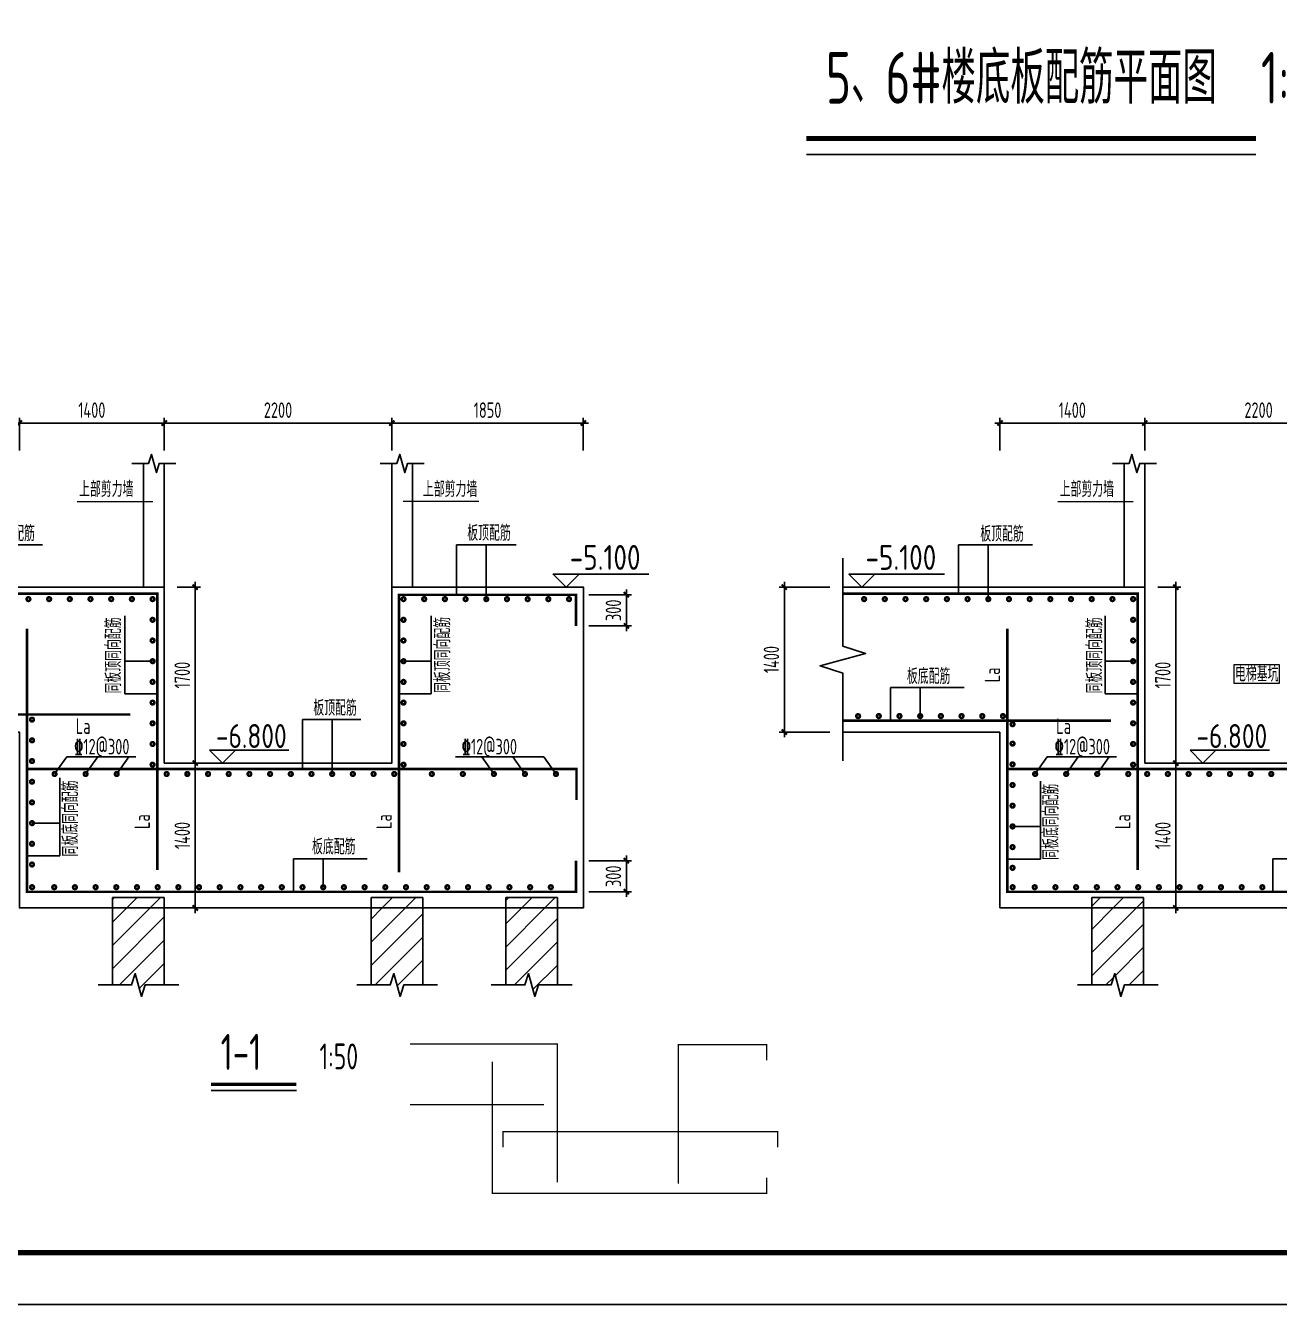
# Model space of a CAD drawing. Extents: x 627893 to 789462, y -407363 to 145317.
# Drawn here: x 666869 to 691106, y -172301 to -147586 of the extents above; entities that cross this region are included whole.
import ezdxf
from ezdxf.enums import TextEntityAlignment as Align

# ---------------------------------------------------------------- set-up
doc = ezdxf.new("R2010")
doc.units = 0
doc.header["$LTSCALE"] = 100
doc.layers.get('0').update_dxf_attribs({"linetype": 'CONTINUOUS'})
doc.layers.get('Defpoints').update_dxf_attribs({"linetype": 'CONTINUOUS'})
for name, color, linetype in [('1', 3, 'CONTINUOUS'), ('1508', 2, 'CONTINUOUS'), ('DIM', 3, 'CONTINUOUS'), ('HATCH', 254, 'CONTINUOUS'), ('TEXT', 2, 'CONTINUOUS'), ('THICK', 6, 'CONTINUOUS'), ('THIN', 7, 'CONTINUOUS'), ('tk', 7, 'CONTINUOUS'), ('基础梁', 7, 'CONTINUOUS')]:
    doc.layers.add(name, color=color, linetype=linetype)
doc.layers.add('REIN', color=6, linetype='CONTINUOUS', lineweight=18)
doc.styles.get("Standard").update_dxf_attribs({"font": 'tssdeng.shx', "width": 0.7, "bigfont": 'tssdchn.shx'})
doc.styles.add('TSSD_Dimension', font='Tssdeng.shx', dxfattribs={"width": 0.7, "bigfont": 'tssdchn.shx'})
doc.styles.add('TSSD_Label', font='Tssdeng.shx', dxfattribs={"width": 0.7, "bigfont": 'hztxt.shx'})
doc.styles.add('tssd_rein', font='tssdeng.shx', dxfattribs={"width": 0.7, "bigfont": 'hztxt.shx'})
doc.dimstyles.new('TSSD_50_100', dxfattribs={"dimtxt": 300, "dimasz": 100, "dimexe": 100, "dimexo": 250, "dimgap": 100, "dimtad": 1, "dimdec": 0, "dimlfac": 0.5, "dimzin": 0, "dimdsep": 46, "dimtxsty": 'TSSD_Dimension', "dimblk": 'ARCHTICK', "dimcen": 0, "dimdle": 100, "dimclrt": 7, "dimadec": 0, "dimazin": 0, "dimtfac": 1, "dimtdec": 0, "dimtix": 1, "dimtmove": 2, "dimatfit": 3, "dimfxl": 1, "dimtolj": 1, "dimtzin": 0, "dimarcsym": 0})
pattern_1 = [(45, (502445.22, 82072.7), (-224.5064, 224.5064), [])]
pattern_2 = [(45, (373272.56, -107927.6), (-224.5064, 224.5064), [])]

# ---------------------------------------------------------------- blocks, each defined once
blk = doc.blocks.new('_ArchTick')
at = {"color": 0, "linetype": 'ByBlock', "const_width": 0.4}
blk.add_lwpolyline([(-0.5, -0.5), (0.5, 0.5)], dxfattribs=at)
blk = doc.blocks.new('*D504')
at = {"layer": 'Defpoints', "color": 0}
for p in [(677510, -158587), (677510, -159187), (678482, -159187)]:
    blk.add_point(p, dxfattribs=at)
at = {"layer": 'DIM', "color": 0, "lineweight": -2}
for p, q in [((677760, -158587), (678582, -158587)), ((678482, -158587), (678482, -158487)), ((678482, -158587), (678482, -159187)), ((677760, -159187), (678582, -159187)), ((678482, -159187), (678482, -159287))]:
    blk.add_line(p, q, dxfattribs=at)
at = {"layer": 'DIM', "color": 0, "lineweight": -2, "xscale": 100, "yscale": 100, "zscale": 100}
for p, rotation in [((678482, -158587), 270), ((678482, -159187), 90)]:
    blk.add_blockref('_ArchTick', p, dxfattribs=dict(at, rotation=rotation))
at = {"layer": 'DIM', "color": 7, "insert": (678232, -158887), "char_height": 300, "attachment_point": 5, "rotation": 90, "style": 'TSSD_Dimension'}
blk.add_mtext('\\A1;300', dxfattribs=at)
blk = doc.blocks.new('*D505')
at = {"layer": 'Defpoints', "color": 0}
for p in [(677510, -163727), (677510, -164327), (678482, -164327)]:
    blk.add_point(p, dxfattribs=at)
at = {"layer": 'DIM', "color": 0, "lineweight": -2}
for p, q in [((677760, -163727), (678582, -163727)), ((678482, -163727), (678482, -163627)), ((678482, -163727), (678482, -164327)), ((677760, -164327), (678582, -164327)), ((678482, -164327), (678482, -164427))]:
    blk.add_line(p, q, dxfattribs=at)
at = {"layer": 'DIM', "color": 0, "lineweight": -2, "xscale": 100, "yscale": 100, "zscale": 100}
for p, rotation in [((678482, -163727), 270), ((678482, -164327), 90)]:
    blk.add_blockref('_ArchTick', p, dxfattribs=dict(at, rotation=rotation))
at = {"layer": 'DIM', "color": 7, "insert": (678232, -164027), "char_height": 300, "attachment_point": 5, "rotation": 90, "style": 'TSSD_Dimension'}
blk.add_mtext('\\A1;300', dxfattribs=at)
blk = doc.blocks.new('*D507')
at = {"layer": 'Defpoints', "color": 0}
for p in [(669549, -158439), (669549, -161839), (670148, -161839)]:
    blk.add_point(p, dxfattribs=at)
at = {"layer": 'DIM', "color": 0, "lineweight": -2}
for p, q in [((670148, -158339), (670148, -161939)), ((669799, -158439), (670248, -158439)), ((669799, -161839), (670248, -161839))]:
    blk.add_line(p, q, dxfattribs=at)
at = {"layer": 'DIM', "color": 0, "lineweight": -2, "xscale": 100, "yscale": 100, "zscale": 100}
for p, rotation in [((670148, -158439), 90), ((670148, -161839), 270)]:
    blk.add_blockref('_ArchTick', p, dxfattribs=dict(at, rotation=rotation))
at = {"layer": 'DIM', "color": 7, "insert": (669898, -160139), "char_height": 300, "attachment_point": 5, "rotation": 90, "style": 'TSSD_Dimension'}
blk.add_mtext('\\A1;1700', dxfattribs=at)
blk = doc.blocks.new('*D508')
at = {"layer": 'Defpoints', "color": 0}
for p in [(669799, -161839), (669799, -164639), (670148, -164639)]:
    blk.add_point(p, dxfattribs=at)
at = {"layer": 'DIM', "color": 0, "lineweight": -2}
for p, q in [((670049, -161839), (670248, -161839)), ((670148, -161739), (670148, -164739)), ((670049, -164639), (670248, -164639))]:
    blk.add_line(p, q, dxfattribs=at)
at = {"layer": 'DIM', "color": 0, "lineweight": -2, "xscale": 100, "yscale": 100, "zscale": 100}
for p, rotation in [((670148, -161839), 90), ((670148, -164639), 270)]:
    blk.add_blockref('_ArchTick', p, dxfattribs=dict(at, rotation=rotation))
at = {"layer": 'DIM', "color": 7, "insert": (669898, -163239), "char_height": 300, "attachment_point": 5, "rotation": 90, "style": 'TSSD_Dimension'}
blk.add_mtext('\\A1;1400', dxfattribs=at)
blk = doc.blocks.new('*D509')
at = {"layer": 'Defpoints', "color": 0}
for p in [(669549, -155268), (666749, -156049), (669549, -156049)]:
    blk.add_point(p, dxfattribs=at)
at = {"layer": 'DIM', "color": 0, "lineweight": -2}
for p, q in [((666749, -155799), (666749, -155168)), ((669549, -155799), (669549, -155168)), ((666649, -155268), (669649, -155268))]:
    blk.add_line(p, q, dxfattribs=at)
at = {"layer": 'DIM', "color": 0, "lineweight": -2, "xscale": 100, "yscale": 100, "zscale": 100, "rotation": 180}
blk.add_blockref('_ArchTick', (666749, -155268), dxfattribs=at)
at = {"layer": 'DIM', "color": 0, "lineweight": -2, "xscale": 100, "yscale": 100, "zscale": 100}
blk.add_blockref('_ArchTick', (669549, -155268), dxfattribs=at)
at = {"layer": 'DIM', "color": 7, "insert": (668149, -155018), "char_height": 300, "attachment_point": 5, "style": 'TSSD_Dimension'}
blk.add_mtext('\\A1;1400', dxfattribs=at)
blk = doc.blocks.new('*D510')
at = {"layer": 'Defpoints', "color": 0}
for p in [(673949, -155268), (669549, -156049), (673949, -156049)]:
    blk.add_point(p, dxfattribs=at)
at = {"layer": 'DIM', "color": 0, "lineweight": -2}
for p, q in [((669549, -155799), (669549, -155168)), ((673949, -155799), (673949, -155168)), ((669449, -155268), (674049, -155268))]:
    blk.add_line(p, q, dxfattribs=at)
at = {"layer": 'DIM', "color": 0, "lineweight": -2, "xscale": 100, "yscale": 100, "zscale": 100, "rotation": 180}
blk.add_blockref('_ArchTick', (669549, -155268), dxfattribs=at)
at = {"layer": 'DIM', "color": 0, "lineweight": -2, "xscale": 100, "yscale": 100, "zscale": 100}
blk.add_blockref('_ArchTick', (673949, -155268), dxfattribs=at)
at = {"layer": 'DIM', "color": 7, "insert": (671749, -155018), "char_height": 300, "attachment_point": 5, "style": 'TSSD_Dimension'}
blk.add_mtext('\\A1;2200', dxfattribs=at)
blk = doc.blocks.new('*D511')
at = {"layer": 'Defpoints', "color": 0}
for p in [(677650, -155268), (673949, -156049), (677650, -156049)]:
    blk.add_point(p, dxfattribs=at)
at = {"layer": 'DIM', "color": 0, "lineweight": -2}
for p, q in [((673949, -155799), (673949, -155168)), ((677650, -155799), (677650, -155168)), ((673849, -155268), (677750, -155268))]:
    blk.add_line(p, q, dxfattribs=at)
at = {"layer": 'DIM', "color": 0, "lineweight": -2, "xscale": 100, "yscale": 100, "zscale": 100, "rotation": 180}
blk.add_blockref('_ArchTick', (673949, -155268), dxfattribs=at)
at = {"layer": 'DIM', "color": 0, "lineweight": -2, "xscale": 100, "yscale": 100, "zscale": 100}
blk.add_blockref('_ArchTick', (677650, -155268), dxfattribs=at)
at = {"layer": 'DIM', "color": 7, "insert": (675799, -155018), "char_height": 300, "attachment_point": 5, "style": 'TSSD_Dimension'}
blk.add_mtext('\\A1;1850', dxfattribs=at)
blk = doc.blocks.new('*D513')
at = {"layer": 'Defpoints', "color": 0}
for p in [(682667, -158439), (681536, -161239), (682667, -161239)]:
    blk.add_point(p, dxfattribs=at)
at = {"layer": 'DIM', "color": 0, "lineweight": -2}
for p, q in [((681536, -158339), (681536, -161339)), ((682417, -158439), (681436, -158439)), ((682417, -161239), (681436, -161239))]:
    blk.add_line(p, q, dxfattribs=at)
at = {"layer": 'DIM', "color": 0, "lineweight": -2, "xscale": 100, "yscale": 100, "zscale": 100}
for p, rotation in [((681536, -158439), 90), ((681536, -161239), 270)]:
    blk.add_blockref('_ArchTick', p, dxfattribs=dict(at, rotation=rotation))
at = {"layer": 'DIM', "color": 7, "insert": (681286, -159839), "char_height": 300, "attachment_point": 5, "rotation": 90, "style": 'TSSD_Dimension'}
blk.add_mtext('\\A1;1400', dxfattribs=at)
blk = doc.blocks.new('*D514')
at = {"layer": 'Defpoints', "color": 0}
for p in [(688503, -158439), (688503, -161839), (689103, -161839)]:
    blk.add_point(p, dxfattribs=at)
at = {"layer": 'DIM', "color": 0, "lineweight": -2}
for p, q in [((689103, -158339), (689103, -161939)), ((688753, -158439), (689203, -158439)), ((688753, -161839), (689203, -161839))]:
    blk.add_line(p, q, dxfattribs=at)
at = {"layer": 'DIM', "color": 0, "lineweight": -2, "xscale": 100, "yscale": 100, "zscale": 100}
for p, rotation in [((689103, -158439), 90), ((689103, -161839), 270)]:
    blk.add_blockref('_ArchTick', p, dxfattribs=dict(at, rotation=rotation))
at = {"layer": 'DIM', "color": 7, "insert": (688853, -160139), "char_height": 300, "attachment_point": 5, "rotation": 90, "style": 'TSSD_Dimension'}
blk.add_mtext('\\A1;1700', dxfattribs=at)
blk = doc.blocks.new('*D516')
at = {"layer": 'Defpoints', "color": 0}
for p in [(688753, -161839), (688753, -164639), (689103, -164639)]:
    blk.add_point(p, dxfattribs=at)
at = {"layer": 'DIM', "color": 0, "lineweight": -2}
for p, q in [((689003, -161839), (689203, -161839)), ((689103, -161739), (689103, -164739)), ((689003, -164639), (689203, -164639))]:
    blk.add_line(p, q, dxfattribs=at)
at = {"layer": 'DIM', "color": 0, "lineweight": -2, "xscale": 100, "yscale": 100, "zscale": 100}
for p, rotation in [((689103, -161839), 90), ((689103, -164639), 270)]:
    blk.add_blockref('_ArchTick', p, dxfattribs=dict(at, rotation=rotation))
at = {"layer": 'DIM', "color": 7, "insert": (688853, -163239), "char_height": 300, "attachment_point": 5, "rotation": 90, "style": 'TSSD_Dimension'}
blk.add_mtext('\\A1;1400', dxfattribs=at)
blk = doc.blocks.new('*D519')
at = {"layer": 'Defpoints', "color": 0}
for p in [(688503, -155268), (685704, -156049), (688503, -156049)]:
    blk.add_point(p, dxfattribs=at)
at = {"layer": 'DIM', "color": 0, "lineweight": -2}
for p, q in [((685704, -155799), (685704, -155168)), ((688503, -155799), (688503, -155168)), ((685604, -155268), (688603, -155268))]:
    blk.add_line(p, q, dxfattribs=at)
at = {"layer": 'DIM', "color": 0, "lineweight": -2, "xscale": 100, "yscale": 100, "zscale": 100, "rotation": 180}
blk.add_blockref('_ArchTick', (685704, -155268), dxfattribs=at)
at = {"layer": 'DIM', "color": 0, "lineweight": -2, "xscale": 100, "yscale": 100, "zscale": 100}
blk.add_blockref('_ArchTick', (688503, -155268), dxfattribs=at)
at = {"layer": 'DIM', "color": 7, "insert": (687103, -155018), "char_height": 300, "attachment_point": 5, "style": 'TSSD_Dimension'}
blk.add_mtext('\\A1;1400', dxfattribs=at)
blk = doc.blocks.new('*D520')
at = {"layer": 'Defpoints', "color": 0}
for p in [(692903, -155268), (688503, -156049), (692903, -156049)]:
    blk.add_point(p, dxfattribs=at)
at = {"layer": 'DIM', "color": 0, "lineweight": -2}
for p, q in [((688503, -155799), (688503, -155168)), ((692903, -155799), (692903, -155168)), ((688403, -155268), (693003, -155268))]:
    blk.add_line(p, q, dxfattribs=at)
at = {"layer": 'DIM', "color": 0, "lineweight": -2, "xscale": 100, "yscale": 100, "zscale": 100, "rotation": 180}
blk.add_blockref('_ArchTick', (688503, -155268), dxfattribs=at)
at = {"layer": 'DIM', "color": 0, "lineweight": -2, "xscale": 100, "yscale": 100, "zscale": 100}
blk.add_blockref('_ArchTick', (692903, -155268), dxfattribs=at)
at = {"layer": 'DIM', "color": 7, "insert": (690703, -155018), "char_height": 300, "attachment_point": 5, "style": 'TSSD_Dimension'}
blk.add_mtext('\\A1;2200', dxfattribs=at)

msp = doc.modelspace()

# ---------------------------------------------------------------- hatches: boundary and pattern name
at = {"layer": 'HATCH'}
h = msp.add_hatch(dxfattribs=at)
h.set_pattern_fill('ANSI31', color=256, scale=100, style=0)
h.set_pattern_definition(pattern_1)
h.paths.add_polyline_path([(668549.2, -164638.7), (669549.2, -164638.7), (669549.2, -164438.7), (668549.2, -164438.7)])
h = msp.add_hatch(dxfattribs=at)
h.set_pattern_fill('ANSI31', color=256, scale=100, style=0)
h.set_pattern_definition(pattern_1)
h.paths.add_polyline_path([(673549.7, -164638.7), (674549.7, -164638.7), (674549.7, -164438.7), (673549.7, -164438.7)])
h = msp.add_hatch(dxfattribs=at)
h.set_pattern_fill('ANSI31', color=256, scale=100, style=0)
h.set_pattern_definition(pattern_1)
h.paths.add_polyline_path([(676151.7, -164638.7), (677151.7, -164638.7), (677151.7, -164438.7), (676151.7, -164438.7)])
h = msp.add_hatch(dxfattribs=at)
h.set_pattern_fill('ANSI31', color=256, scale=100, style=0)
h.set_pattern_definition(pattern_2)
h.paths.add_polyline_path([(687481.5, -164638.7), (688481.5, -164638.7), (688481.5, -164439.7), (687481.5, -164439.7)])
h = msp.add_hatch(dxfattribs=at)
h.set_pattern_fill('ANSI31', color=256, scale=100, style=0)
h.set_pattern_definition(pattern_1)
h.paths.add_polyline_path([(669549.2, -164638.7), (668549.2, -164638.7), (668549.2, -166127.1), (668919.2, -166127.1), (668989.2, -165907.1), (669109.2, -166347.1), (669179.2, -166127.1), (669549.2, -166127.1)])
h = msp.add_hatch(dxfattribs=at)
h.set_pattern_fill('ANSI31', color=256, scale=100, style=0)
h.set_pattern_definition(pattern_1)
h.paths.add_polyline_path([(674549.7, -164638.7), (673549.7, -164638.7), (673549.7, -166127.1), (673919.7, -166127.1), (673989.7, -165907.1), (674109.7, -166347.1), (674179.7, -166127.1), (674549.7, -166127.1)])
h = msp.add_hatch(dxfattribs=at)
h.set_pattern_fill('ANSI31', color=256, scale=100, style=0)
h.set_pattern_definition(pattern_1)
h.paths.add_polyline_path([(677151.7, -164638.7), (676151.7, -164638.7), (676151.7, -166127.1), (676521.7, -166127.1), (676591.7, -165907.1), (676711.7, -166347.1), (676781.7, -166127.1), (677151.7, -166127.1)])
h = msp.add_hatch(dxfattribs=at)
h.set_pattern_fill('ANSI31', color=256, scale=100, style=0)
h.set_pattern_definition(pattern_2)
h.paths.add_polyline_path([(687481.5, -164638.7), (687481.5, -166127.1), (687851.5, -166127.1), (687921.5, -165907.1), (688041.5, -166347.1), (688111.5, -166127.1), (688481.5, -166127.1), (688481.5, -164638.7)])

# ---------------------------------------------------------------- linework, layer by layer
msp.add_line((670455.2, -168165.2, 0), (672105.1, -168165.2, 0))
at = {"const_width": 65, "elevation": 0}
msp.add_lwpolyline([(670455.2, -168045.2), (672105.1, -168045.2)], dxfattribs=at)
at = {"layer": '1', "const_width": 70, "elevation": 0}
for points in [[(666949, -158670.3, -1), (666899, -158670.3, -1)], [(667349, -158670.3, -1), (667299, -158670.3, -1)], [(667749, -158670.3, -1), (667699, -158670.3, -1)], [(668149, -158670.3, -1), (668099, -158670.3, -1)], [(668549, -158670.3, -1), (668499, -158670.3, -1)], [(668949, -158670.3, -1), (668899, -158670.3, -1)], [(669349, -158670.3, -1), (669299, -158670.3, -1)], [(674149.4, -158670.3, 1), (674199.4, -158670.3, 1)], [(674549.4, -158670.3, 1), (674599.4, -158670.3, 1)], [(674949.4, -158670.3, 1), (674999.4, -158670.3, 1)], [(675349.4, -158670.3, 1), (675399.4, -158670.3, 1)], [(675749.4, -158670.3, 1), (675799.4, -158670.3, 1)], [(676149.4, -158670.3, 1), (676199.4, -158670.3, 1)], [(676549.4, -158670.3, 1), (676599.4, -158670.3, 1)], [(676949.4, -158670.3, 1), (676999.4, -158670.3, 1)], [(677349.4, -158670.3, 1), (677399.4, -158670.3, 1)], [(683103.2, -158670.3, -1), (683053.2, -158670.3, -1)], [(683503.2, -158670.3, -1), (683453.2, -158670.3, -1)], [(683903.2, -158670.3, -1), (683853.2, -158670.3, -1)], [(684303.2, -158670.3, -1), (684253.2, -158670.3, -1)], [(684703.2, -158670.3, -1), (684653.2, -158670.3, -1)], [(685103.2, -158670.3, -1), (685053.2, -158670.3, -1)], [(685503.2, -158670.3, -1), (685453.2, -158670.3, -1)], [(685903.2, -158670.3, -1), (685853.2, -158670.3, -1)], [(686303.2, -158670.3, -1), (686253.2, -158670.3, -1)], [(686703.2, -158670.3, -1), (686653.2, -158670.3, -1)], [(687103.2, -158670.3, -1), (687053.2, -158670.3, -1)], [(687503.2, -158670.3, -1), (687453.2, -158670.3, -1)], [(687903.2, -158670.3, -1), (687853.2, -158670.3, -1)], [(688303.2, -158670.3, -1), (688253.2, -158670.3, -1)], [(669349, -159070.3, -1), (669299, -159070.3, -1)], [(674149.4, -159070.3, 1), (674199.4, -159070.3, 1)], [(688303.2, -159070.3, -1), (688253.2, -159070.3, -1)], [(669349, -159470.3, -1), (669299, -159470.3, -1)], [(674149.4, -159470.3, 1), (674199.4, -159470.3, 1)], [(688303.2, -159470.3, -1), (688253.2, -159470.3, -1)], [(669349, -159870.3, -1), (669299, -159870.3, -1)], [(674149.4, -159870.3, 1), (674199.4, -159870.3, 1)], [(688303.2, -159870.3, -1), (688253.2, -159870.3, -1)], [(669349, -160270.3, -1), (669299, -160270.3, -1)], [(674149.4, -160270.3, 1), (674199.4, -160270.3, 1)], [(688303.2, -160270.3, -1), (688253.2, -160270.3, -1)], [(669349, -160670.3, -1), (669299, -160670.3, -1)], [(674149.4, -160670.3, 1), (674199.4, -160670.3, 1)], [(688303.2, -160670.3, -1), (688253.2, -160670.3, -1)], [(682962, -160905.9, 1), (682962, -160955.9, 1)], [(683362, -160905.9, 1), (683362, -160955.9, 1)], [(683762, -160905.9, 1), (683762, -160955.9, 1)], [(684162, -160905.9, 1), (684162, -160955.9, 1)], [(684562, -160905.9, 1), (684562, -160955.9, 1)], [(684962, -160905.9, 1), (684962, -160955.9, 1)], [(685362, -160905.9, 1), (685362, -160955.9, 1)], [(685762, -160905.9, 1), (685762, -160955.9, 1)], [(667018.2, -160999.4, -1), (666968.2, -160999.4, -1)], [(669349, -161070.3, -1), (669299, -161070.3, -1)], [(674149.4, -161070.3, 1), (674199.4, -161070.3, 1)], [(685972.4, -161087.8, -1), (685922.4, -161087.8, -1)], [(688303.2, -161070.3, -1), (688253.2, -161070.3, -1)], [(667018.2, -161399.4, -1), (666968.2, -161399.4, -1)], [(669349, -161470.3, -1), (669299, -161470.3, -1)], [(674149.4, -161470.3, 1), (674199.4, -161470.3, 1)], [(685972.4, -161463.3, -1), (685922.4, -161463.3, -1)], [(688303.2, -161470.3, -1), (688253.2, -161470.3, -1)], [(667018.2, -161799.4, -1), (666968.2, -161799.4, -1)], [(669349, -161870.3, -1), (669299, -161870.3, -1)], [(674149.4, -161870.3, 1), (674199.4, -161870.3, 1)], [(685972.4, -161863.3, -1), (685922.4, -161863.3, -1)], [(688303.2, -161870.3, -1), (688253.2, -161870.3, -1)], [(667429.9, -162025.1, 1), (667429.9, -162075.1, 1)], [(668029.9, -162025.1, 1), (668029.9, -162075.1, 1)], [(668629.9, -162025.1, 1), (668629.9, -162075.1, 1)], [(669595.5, -162025.1, 1), (669595.5, -162075.1, 1)], [(669995.5, -162025.1, 1), (669995.5, -162075.1, 1)], [(670395.5, -162025.1, 1), (670395.5, -162075.1, 1)], [(670795.5, -162025.1, 1), (670795.5, -162075.1, 1)], [(671195.5, -162025.1, 1), (671195.5, -162075.1, 1)], [(671595.5, -162025.1, 1), (671595.5, -162075.1, 1)], [(671995.5, -162025.1, 1), (671995.5, -162075.1, 1)], [(672395.5, -162025.1, 1), (672395.5, -162075.1, 1)], [(672795.5, -162025.1, 1), (672795.5, -162075.1, 1)], [(673195.5, -162025.1, 1), (673195.5, -162075.1, 1)], [(673595.5, -162025.1, 1), (673595.5, -162075.1, 1)], [(673995.5, -162025.1, 1), (673995.5, -162075.1, 1)], [(674721.8, -162025.1, 1), (674721.8, -162075.1, 1)], [(675321.8, -162025.1, 1), (675321.8, -162075.1, 1)], [(675921.8, -162025.1, 1), (675921.8, -162075.1, 1)], [(676521.8, -162025.1, 1), (676521.8, -162075.1, 1)], [(677121.8, -162025.1, 1), (677121.8, -162075.1, 1)], [(686384.2, -162025.1, 1), (686384.2, -162075.1, 1)], [(686984.2, -162025.1, 1), (686984.2, -162075.1, 1)], [(687584.2, -162025.1, 1), (687584.2, -162075.1, 1)], [(688184.2, -162025.1, 1), (688184.2, -162075.1, 1)], [(688549.6, -162025.1, 1), (688549.6, -162075.1, 1)], [(688949.6, -162025.1, 1), (688949.6, -162075.1, 1)], [(689349.6, -162025.1, 1), (689349.6, -162075.1, 1)], [(689749.6, -162025.1, 1), (689749.6, -162075.1, 1)], [(690149.6, -162025.1, 1), (690149.6, -162075.1, 1)], [(690549.6, -162025.1, 1), (690549.6, -162075.1, 1)], [(690949.6, -162025.1, 1), (690949.6, -162075.1, 1)], [(667018.2, -162199.4, -1), (666968.2, -162199.4, -1)], [(685972.4, -162263.3, -1), (685922.4, -162263.3, -1)], [(667018.2, -162599.4, -1), (666968.2, -162599.4, -1)], [(685972.4, -162663.3, -1), (685922.4, -162663.3, -1)], [(667018.2, -162999.4, -1), (666968.2, -162999.4, -1)], [(685972.4, -163063.3, -1), (685922.4, -163063.3, -1)], [(667018.2, -163399.4, -1), (666968.2, -163399.4, -1)], [(685972.4, -163463.3, -1), (685922.4, -163463.3, -1)], [(667018.2, -163799.4, -1), (666968.2, -163799.4, -1)], [(685972.4, -163863.3, -1), (685922.4, -163863.3, -1)], [(666994.8, -164212.9, 1), (666994.8, -164262.9, 1)], [(667422.2, -164212.9, 1), (667422.2, -164262.9, 1)], [(667822.2, -164212.9, 1), (667822.2, -164262.9, 1)], [(668222.2, -164212.9, 1), (668222.2, -164262.9, 1)], [(668622.2, -164212.9, 1), (668622.2, -164262.9, 1)], [(669022.2, -164212.9, 1), (669022.2, -164262.9, 1)], [(669422.2, -164212.9, 1), (669422.2, -164262.9, 1)], [(669822.2, -164212.9, 1), (669822.2, -164262.9, 1)], [(670222.2, -164212.9, 1), (670222.2, -164262.9, 1)], [(670622.2, -164212.9, 1), (670622.2, -164262.9, 1)], [(671022.2, -164212.9, 1), (671022.2, -164262.9, 1)], [(671422.2, -164212.9, 1), (671422.2, -164262.9, 1)], [(671822.2, -164212.9, 1), (671822.2, -164262.9, 1)], [(672222.2, -164212.9, 1), (672222.2, -164262.9, 1)], [(672622.2, -164212.9, 1), (672622.2, -164262.9, 1)], [(673022.2, -164212.9, 1), (673022.2, -164262.9, 1)], [(673422.2, -164212.9, 1), (673422.2, -164262.9, 1)], [(673822.2, -164212.9, 1), (673822.2, -164262.9, 1)], [(674222.2, -164212.9, 1), (674222.2, -164262.9, 1)], [(674622.2, -164212.9, 1), (674622.2, -164262.9, 1)], [(675022.2, -164212.9, 1), (675022.2, -164262.9, 1)], [(675422.2, -164212.9, 1), (675422.2, -164262.9, 1)], [(675822.2, -164212.9, 1), (675822.2, -164262.9, 1)], [(676222.2, -164212.9, 1), (676222.2, -164262.9, 1)], [(676622.2, -164212.9, 1), (676622.2, -164262.9, 1)], [(677022.2, -164212.9, 1), (677022.2, -164262.9, 1)], [(685949, -164212.9, 1), (685949, -164262.9, 1)], [(686376.4, -164212.9, 1), (686376.4, -164262.9, 1)], [(686776.4, -164212.9, 1), (686776.4, -164262.9, 1)], [(687176.4, -164212.9, 1), (687176.4, -164262.9, 1)], [(687576.4, -164212.9, 1), (687576.4, -164262.9, 1)], [(687976.4, -164212.9, 1), (687976.4, -164262.9, 1)], [(688376.4, -164212.9, 1), (688376.4, -164262.9, 1)], [(688776.4, -164212.9, 1), (688776.4, -164262.9, 1)], [(689176.4, -164212.9, 1), (689176.4, -164262.9, 1)], [(689576.4, -164212.9, 1), (689576.4, -164262.9, 1)], [(689976.4, -164212.9, 1), (689976.4, -164262.9, 1)], [(690376.4, -164212.9, 1), (690376.4, -164262.9, 1)], [(690776.4, -164212.9, 1), (690776.4, -164262.9, 1)]]:
    msp.add_lwpolyline(points, format="xyb", close=True, dxfattribs=at)
at = {"layer": '1508', "color": 7}
for p, q in [((669149.2, -156048.8, 0), (669149.2, -158438.7, 0)), ((669549.2, -156048.8, 0), (669549.2, -158438.7, 0)), ((673949.2, -156048.8, 0), (673949.2, -158438.7, 0)), ((674349.2, -156048.8, 0), (674349.2, -158438.7, 0)), ((688103.4, -156048.8, 0), (688103.4, -158438.7, 0)), ((688503.4, -156048.8), (688503.4, -158438.7, 0)), ((682666.7, -158438.7, 0), (688503.4, -158438.7, 0)), ((688503.4, -158438.7, 0), (688503.4, -161838.7, 0)), ((685703.6, -161238.7, 0), (682666.7, -161238.7, 0)), ((685703.6, -164638.7, 0), (685703.6, -161238.7, 0)), ((688503.4, -161838.7, 0), (692903.4, -161838.7, 0)), ((668549.2, -164438.7, 0), (668549.2, -166127.1, 0)), ((669549.2, -164438.7, 0), (668549.2, -164438.7, 0)), ((669549.2, -166127.1, 0), (669549.2, -164438.7, 0)), ((673549.7, -164438.7, 0), (673549.7, -166127.1, 0)), ((674549.7, -164438.7, 0), (673549.7, -164438.7, 0)), ((674549.7, -166127.1, 0), (674549.7, -164438.7, 0)), ((676151.7, -164438.7, 0), (676151.7, -166127.1, 0)), ((677151.7, -164438.7, 0), (676151.7, -164438.7, 0)), ((677151.7, -166127.1, 0), (677151.7, -164438.7, 0)), ((687481.5, -164439.7, 0), (687481.5, -166127.1, 0)), ((688481.5, -164439.7, 0), (687481.5, -164439.7, 0)), ((688481.5, -166127.1, 0), (688481.5, -164439.7, 0)), ((697403.6, -164638.7, 0), (685703.6, -164638.7, 0))]:
    msp.add_line(p, q, dxfattribs=at)
at = {"layer": '1508', "color": 7, "elevation": 0}
for points in [[(669773.2, -156048.8), (669453.2, -156048.8), (669397.2, -156224.8), (669301.2, -155872.8), (669245.2, -156048.8), (668925.2, -156048.8)], [(674573.2, -156048.8), (674253.2, -156048.8), (674197.2, -156224.8), (674101.2, -155872.8), (674045.2, -156048.8), (673725.2, -156048.8)], [(663712.5, -158438.7), (669549.2, -158438.7), (669549.2, -161838.7), (673949.2, -161838.7), (673949.2, -158438.7), (677651.7, -158438.7), (677651.7, -164638.7), (666749.2, -164638.7), (666749.2, -161238.7), (663712.5, -161238.7)], [(668269.2, -166127.1), (668919.2, -166127.1), (668989.2, -165907.1), (669109.2, -166347.1), (669179.2, -166127.1), (669829.2, -166127.1)], [(673269.7, -166127.1), (673919.7, -166127.1), (673989.7, -165907.1), (674109.7, -166347.1), (674179.7, -166127.1), (674829.7, -166127.1)], [(675871.7, -166127.1), (676521.7, -166127.1), (676591.7, -165907.1), (676711.7, -166347.1), (676781.7, -166127.1), (677431.7, -166127.1)]]:
    msp.add_lwpolyline(points, dxfattribs=at)
at = {"layer": '1508', "color": 7}
for points in [[(688727.4, -156048.8), (688407.4, -156048.8), (688351.4, -156224.8), (688255.4, -155872.8), (688199.4, -156048.8), (687879.4, -156048.8)], [(687201.5, -166127.1), (687851.5, -166127.1), (687921.5, -165907.1), (688041.5, -166347.1), (688111.5, -166127.1), (688761.5, -166127.1)]]:
    msp.add_lwpolyline(points, dxfattribs=at)
at = {"layer": 'REIN'}
for p, q in [((667866, -156783.2, 0), (669327.6, -156783.2, 0)), ((675632.5, -156783.2, 0), (674170.8, -156783.2, 0)), ((686820.2, -156783.2, 0), (688281.8, -156783.2, 0))]:
    msp.add_line(p, q, dxfattribs=at)
at = {"layer": 'REIN', "elevation": 0}
for points, const_width in [([(663712.5, -158565.2), (669413.9, -158565.2), (669413.9, -163903.6)], 50), ([(674089.6, -163953.6), (674089.6, -158586.9), (677510, -158586.9), (677510, -159186.9)], 50), ([(682666.7, -158565.2), (688368.1, -158565.2), (688368.1, -163903.6)], 50), ([(666894.6, -159238.7), (666894.6, -164327.1), (677510, -164327.1), (677510, -163727.1)], 50), ([(685848.8, -159238.7), (685848.8, -164327.1), (691532.6, -164327.1)], 50), ([(663712.5, -160900.4), (668894.6, -160900.4)], 50), ([(682666.7, -161020.9), (687848.8, -161020.9)], 50), ([(666894.6, -162553.6), (666894.6, -161953.6), (677517.9, -161953.6), (677517.9, -162553.6)], 50), ([(685848.8, -161953.6), (697216.4, -161953.6)], 50), ([(674297.7, -167271), (677148.4, -167271), (677148.4, -169940.2)], 25), ([(679486.2, -169965.2), (679486.2, -167281.9), (681196.5, -167281.9), (681196.5, -167581.9)], 25), ([(675888.8, -167607.8), (675888.8, -170152), (681196.5, -170152), (681196.5, -169852)], 25), ([(674297.7, -168438.6), (676888.8, -168438.6)], 25), ([(676094.9, -169265.2), (676094.9, -168965.2), (681406.6, -168965.2), (681406.6, -169265.2)], 25)]:
    msp.add_lwpolyline(points, dxfattribs=dict(at, const_width=const_width))
at = {"layer": 'REIN'}
msp.add_lwpolyline([(690230.7, -159933.5), (691103.1, -159933.5), (691103.1, -160301.1), (690230.7, -160301.1)], close=True, dxfattribs=at)
at = {"layer": 'THICK', "const_width": 100}
msp.add_lwpolyline([(681962, -149768), (690650.3, -149768)], dxfattribs=at)
at = {"layer": 'THIN'}
for p, q in [((670673.6, -161838.7, 0), (670423.6, -161588.7, 0)), ((671958.8, -161588.7, 0), (670423.6, -161588.7, 0)), ((670923.6, -161588.7, 0), (670673.6, -161838.7, 0)), ((689627.8, -161838.7, 0), (689377.8, -161588.7, 0)), ((690912.9, -161588.7, 0), (689377.8, -161588.7, 0)), ((689877.8, -161588.7, 0), (689627.8, -161838.7, 0))]:
    msp.add_line(p, q, dxfattribs=at)
msp.add_lwpolyline([(681962, -150078.7), (690650.3, -150078.7)], dxfattribs=at)
at = {"layer": 'THIN', "elevation": 0}
for points in [[(682666.7, -157878.7), (682666.7, -159578.7), (683106.7, -159718.7), (682226.7, -159958.7), (682666.7, -160098.7), (682666.7, -161798.7)], [(677566.9, -158188.7), (677316.9, -158438.7), (677066.9, -158188.7), (678916.9, -158188.7)], [(683284, -158188.7), (683034, -158438.7), (682784, -158188.7), (684634, -158188.7)]]:
    msp.add_lwpolyline(points, dxfattribs=at)
at = {"layer": 'tk', "color": 5}
msp.add_lwpolyline([(657905.8, -172301.2), (657905.8, -112901.2), (742005.8, -112901.2), (742005.8, -172301.2)], close=True, dxfattribs=at)
at = {"layer": 'tk', "const_width": 100}
msp.add_lwpolyline([(660405.8, -171301.2), (741005.8, -171301.2), (741005.8, -113901.2), (660405.8, -113901.2)], close=True, dxfattribs=at)
at = {"layer": '基础梁'}
for p, q in [((667198.3, -157620.3, 0), (665947.6, -157620.3, 0)), ((676349.7, -157620.3, 0), (675198, -157620.3, 0)), ((675198, -158586.9, 0), (675198, -157620.3, 0)), ((675774.4, -158670.3, 0), (675774.4, -157620.3, 0)), ((684901.8, -157620.3, 0), (686330.3, -157620.3, 0)), ((684901.8, -158586.9, 0), (684901.8, -157620.3, 0)), ((685478.2, -158670.3, 0), (685478.2, -157620.3, 0)), ((668786.7, -160500.9, 0), (668786.7, -158994.3, 0)), ((674711.7, -160500.9, 0), (674711.7, -158994.3, 0)), ((687740.9, -160500.9, 0), (687740.9, -158994.3, 0)), ((669324, -159870.3, 0), (668786.7, -159870.3, 0)), ((674174.4, -159870.3, 0), (674711.7, -159870.3, 0)), ((688278.2, -159870.3, 0), (687740.9, -159870.3, 0)), ((683585.6, -160381, 0), (685014, -160381, 0)), ((683585.6, -161020.9, 0), (683585.6, -160381, 0)), ((684162, -160930.9, 0), (684162, -160381, 0)), ((669408.9, -160500.9, 0), (668786.7, -160500.9, 0)), ((674089.6, -160500.9, 0), (674711.7, -160500.9, 0)), ((688363.1, -160500.9, 0), (687740.9, -160500.9, 0)), ((673350.4, -161000.1, 0), (672219, -161000.1, 0)), ((672219, -161966.8, 0), (672219, -161000.1, 0)), ((672795.5, -162050.1, 0), (672795.5, -161000.1, 0)), ((667429.9, -162050.1, 0), (667663.9, -161717)), ((669001.5, -161717, 0), (667663.9, -161717)), ((668029.9, -162050.1, 0), (668263.9, -161717)), ((668629.9, -162050.1, 0), (668863.9, -161717)), ((675182, -161717, 0), (676887.8, -161717, 0)), ((675921.8, -162050.1, 0), (675687.8, -161717, 0)), ((676521.8, -162050.1, 0), (676287.8, -161717, 0)), ((677121.8, -162050.1, 0), (676887.8, -161717, 0)), ((686384.2, -162050.1, 0), (686618.2, -161717, 0)), ((687955.8, -161717), (686618.2, -161717, 0)), ((686984.2, -162050.1, 0), (687218.2, -161717, 0)), ((687584.2, -162050.1, 0), (687818.2, -161717, 0)), ((667530.5, -163630, 0), (667530.5, -162123.5, 0)), ((686484.7, -163693.9, 0), (686484.7, -162187.4, 0)), ((666993.2, -162999.4, 0), (667530.5, -162999.4, 0)), ((685947.4, -163063.3, 0), (686484.7, -163063.3, 0)), ((666908.4, -163630, 0), (667530.5, -163630, 0)), ((672045.8, -163688, 0), (673474.3, -163688, 0)), ((672045.8, -164327.9, 0), (672045.8, -163688, 0)), ((672622.2, -164237.9, 0), (672622.2, -163688, 0)), ((685862.6, -163693.9, 0), (686484.7, -163693.9, 0)), ((690978.1, -163688), (692406.6, -163688)), ((690978.1, -164327.9), (690978.1, -163688))]:
    msp.add_line(p, q, dxfattribs=at)

# ---------------------------------------------------------------- texts
at = {"width": 0.7}
for s, height, p in [('1-1', 700, (670639.2, -167771.5, 0)), ('1:50', 500, (672550.3, -167758.1, 0))]:
    msp.add_text(s, height=height, dxfattribs=at).set_placement(p)
at = {"layer": 'REIN', "style": 'TSSD_Label', "width": 0.7}
for s, p in [('上部剪力墙', (667903.6, -156695.7, 0)), ('上部剪力墙', (674549.8, -156695.7, 0)), ('上部剪力墙', (686857.8, -156695.7, 0)), ('板顶配筋', (666207.9, -157550.3, 0)), ('板顶配筋', (675407.3, -157543, 0)), ('板顶配筋', (685323.6, -157559.6)), ('板底配筋', (683905, -160311)), ('电梯基坑', (690248.2, -160263.2, 0)), ('板顶配筋', (672431.3, -160922.9, 0)), ('La', (667838.4, -161275, 0)), ('La', (686792.5, -161275, 0)), ('%%13212@300', (667806.1, -161671.4)), ('%%13212@300', (675298.7, -161671.4, 0)), ('%%13212@300', (686760.4, -161671.4, 0)), ('板底配筋', (672406.1, -163605.7, 0))]:
    msp.add_text(s, height=300, dxfattribs=at).set_placement(p)
for s, p in [('同板顶同向配筋', (668716.6, -160493.2, 0)), ('同板顶同向配筋', (675078.5, -160485, 0)), ('同板顶同向配筋', (687682, -160493.4)), ('La', (685706.3, -160278.7, 0)), ('同板底同向配筋', (667883.2, -163644.5, 0)), ('同板底同向配筋', (686837.4, -163708.4)), ('La', (669271.4, -163113.4, 0)), ('La', (673947.1, -163113.4, 0)), ('La', (688225.6, -163113.4, 0))]:
    msp.add_text(s, height=300, rotation=90, dxfattribs=at).set_placement(p)
at = {"layer": 'TEXT', "width": 0.7}
for s, p in [('5、6#楼底板配筋平面图', (682340.1, -149395.1)), ('1:100', (690748.7, -149395.1))]:
    msp.add_text(s, height=1000, dxfattribs=at).set_placement(p, align=Align.BOTTOM_LEFT)
at = {"layer": 'THIN', "style": 'tssd_rein', "width": 0.7}
for s, height, p, p2 in [('-5.100', 479.35, (677388.1, -158104.7, 0), (678756.1, -158104.7, 0)), ('-5.100', 479.35, (683105.1, -158104.7, 0), (684473.1, -158104.7, 0)), ('-6.800', 461.92, (670548, -161547.3, 0), (671916, -161547.3, 0)), ('-6.800', 461.92, (689502.2, -161547.3, 0), (690870.2, -161547.3, 0))]:
    msp.add_text(s, height=height, dxfattribs=at).set_placement(p, p2, align=Align.ALIGNED)

# ---------------------------------------------------------------- dimensions: what is measured, and where the dimension line sits
at = {"layer": 'DIM'}
for base, p1, p2, picture, middle in [((669549.2, -155267.6, 0), (666749.2, -156048.8, 0), (669549.2, -156048.8, 0), '*D509', (668149.2, -155017.6, 0)), ((673949.2, -155267.6, 0), (669549.2, -156048.8, 0), (673949.2, -156048.8, 0), '*D510', (671749.2, -155017.6, 0)), ((677649.7, -155267.6, 0), (673949.2, -156048.8, 0), (677649.7, -156048.8, 0), '*D511', (675799.5, -155017.6, 0)), ((688503.4, -155267.6), (685703.6, -156048.8), (688503.4, -156048.8), '*D519', (687103.5, -155017.6)), ((692903.4, -155267.6), (688503.4, -156048.8), (692903.4, -156048.8), '*D520', (690703.4, -155017.6))]:
    dim = msp.add_linear_dim(base=base, p1=p1, p2=p2, dimstyle='TSSD_50_100', dxfattribs=at)
    dim.commit()
    dim.dimension.update_dxf_attribs({"geometry": picture, "text_midpoint": middle})
for base, p1, p2, picture, middle in [((670148.5, -161838.7, 0), (669549.2, -158438.7, 0), (669549.2, -161838.7, 0), '*D507', (669898.5, -160138.7, 0)), ((681535.7, -161238.7, 0), (682666.7, -158438.7, 0), (682666.7, -161238.7, 0), '*D513', (681285.7, -159838.7, 0)), ((689102.7, -161838.7, 0), (688503.4, -158438.7, 0), (688503.4, -161838.7, 0), '*D514', (688852.7, -160138.7, 0)), ((678481.5, -159186.9, 0), (677510, -158586.9, 0), (677510, -159186.9, 0), '*D504', (678231.5, -158886.9, 0)), ((670148.5, -164638.7, 0), (669799.2, -161838.7, 0), (669799.2, -164638.7, 0), '*D508', (669898.5, -163238.7, 0)), ((689102.7, -164638.7), (688753.4, -161838.7), (688753.4, -164638.7), '*D516', (688852.7, -163238.7)), ((678481.5, -164327.1, 0), (677510, -163727.1, 0), (677510, -164327.1, 0), '*D505', (678231.5, -164027.1, 0))]:
    dim = msp.add_linear_dim(base=base, p1=p1, p2=p2, angle=90, dimstyle='TSSD_50_100', dxfattribs=at)
    dim.commit()
    dim.dimension.update_dxf_attribs({"geometry": picture, "text_midpoint": middle})

doc.saveas('drawing.dxf')
